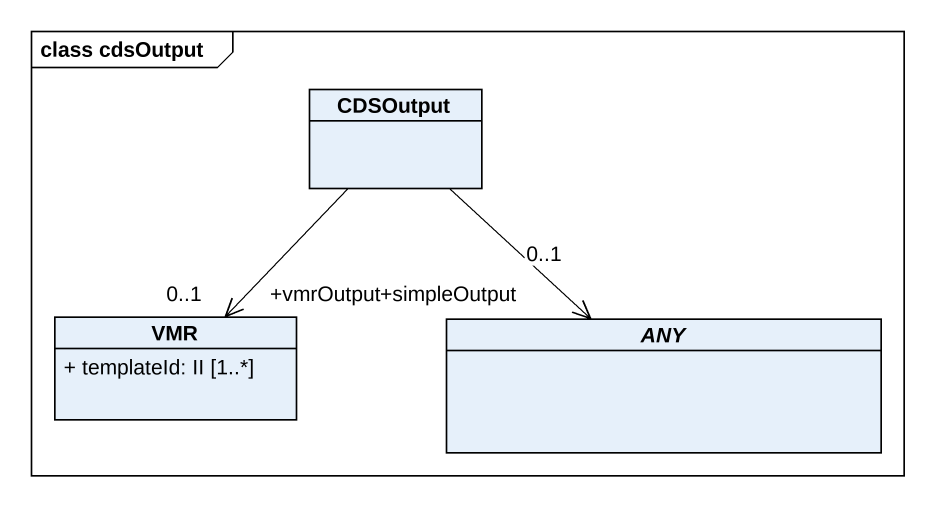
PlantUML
@startuml
mainframe class cdsOutput
hide circle
hide empty members
skinparam classAttributeIconSize 0
class CDSOutput
class VMR {
  + templateId: II [1..*]
}
abstract class ANY
CDSOutput --> "+vmrOutput\n0..1" VMR
CDSOutput --> "+simpleOutput\n0..1" ANY
@enduml
